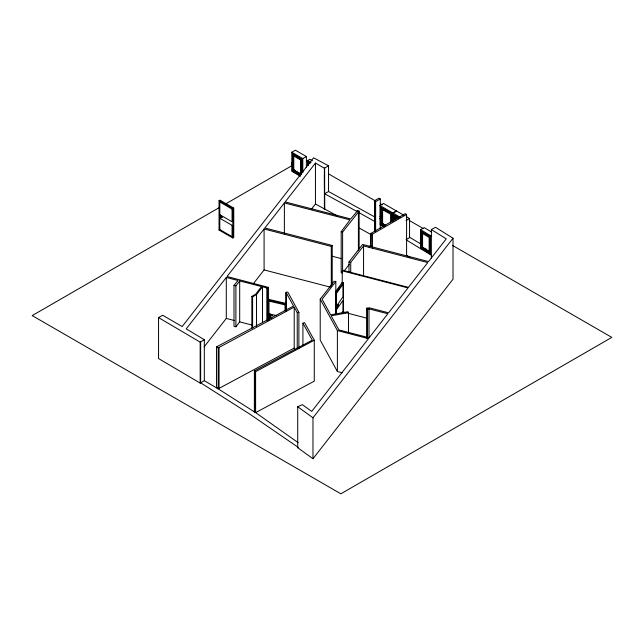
<?xml version="1.0" encoding="UTF-8"?>
<svg xmlns="http://www.w3.org/2000/svg" width="644" height="644" viewBox="0 0 644 644"><rect width="100%" height="100%" fill="white"/><g stroke="black" fill="none" stroke-linecap="round" stroke-linejoin="round"><path stroke-width="0.97" d="M267.976 320.535L267.976 299.975L268.459 299.291L286.524 303.549M269.031 314.135L270.247 314.264L270.15 315.528L269.031 315.262L269.031 314.135L270.247 314.264M269.425 314.586L269.264 315.238L269.425 314.586L269.667 315.198L272.098 315.713L269.747 314.658M269.031 315.262L269.128 313.998M269.031 315.689L270.247 315.818L270.15 317.081L269.031 316.816L269.031 315.689L270.247 315.818M269.031 316.816L269.128 315.552M269.554 316.115L269.49 316.518M271.905 315.302L271.985 315.882L269.128 315.125M272.098 315.294L269.264 314.811M335.427 292.03L342.23 282.402L343.413 282.684L343.413 312.05L342.278 313.66M337.456 290.05L339.09 287.739M343.413 282.684L336.039 293.109L336.039 313.668M338.076 304.878L338.358 305.361L337.247 306.93L336.901 305.594L336.442 307.365L336.442 306.238L343.002 296.86L343.002 284.157L336.45 293.414L336.45 306.125M336.442 307.365L337.174 306.705M338.358 304.942L336.844 306.415L338.011 304.966M336.868 308.299L336.901 307.148L337.142 308.331L336.442 308.919L336.442 307.792L338.092 305.409M337.142 307.204L336.868 307.993L336.442 307.792M337.142 308.331L336.442 308.919M341.908 313.29L343.002 311.744L343.002 300.418L336.45 309.675L336.45 314.401M369.101 247.24L370.276 245.646L371.443 245.936M342.608 273.032L341.183 272.67L341.183 231.711L349.982 219.878L284.382 202.932L264.869 227.968L332.215 245.469L332.215 284.423M342.608 271.035L342.608 232.082L359.135 211.127L359.135 249.075M344.427 270.665L349.289 264.346M298.22 442.694L255.716 412.691L218.187 388.847L204.325 380.693L204.325 339.742L186.221 328.875L226.294 277.459L238.014 280.502L233.997 285.373L233.997 326.323L235.897 326.806L235.897 285.856L239.689 280.929L261.496 286.532L255.773 294.131L251.86 296.393L251.86 328.36M235.897 326.806L239.689 321.879L239.689 280.929M251.86 296.393L252.593 296.82L256.505 294.558L262.519 286.813L267.341 288.118L268.564 287.417L268.564 299.396M342.238 372.771L337.384 371.508L320.213 340.088L320.213 299.138L334.212 281.203L335.822 281.565L322.105 299.251L330.654 314.86L347.969 311.704L348.493 312.654L348.493 332.626M332.215 245.469L331.29 246.427L264.088 228.974L227.034 276.509L268.564 287.417M357.122 211.586L324.64 193.772L328.545 191.518L328.545 165.814L324.383 168.213L315.455 163.061L285.163 201.934L350.747 218.968L357.315 211.047L356.953 210.829L357.653 210.427L359.135 211.127M204.1 346.891L226.294 318.41L226.294 277.459M253.591 283.392L264.088 269.925L264.088 228.974M311.744 208.769L315.455 204.011L315.455 163.061M348.992 271.905L348.992 261.915L362.62 244.43L428.542 261.561L446.236 238.868L431.359 229.538L435.553 227.308L453.014 238.248L453.014 279.206L312.976 458.745L297.713 447.701L297.713 406.75L302.31 404.633L311.712 411.411L368.457 338.631L337.384 330.557L320.213 299.138M342.23 283.811L342.23 270.826L342.656 270.279L408.425 287.369L427.761 262.567L363.57 245.887L350.722 262.366L350.722 272.356M312.976 458.745L312.976 417.795L453.014 238.248M285.662 311.004L285.662 293.02L286.524 291.974L287.997 292.44L298.88 312.34L298.88 348.299M370.711 246.217L371.008 233.345L405.245 213.647L406.589 214.428L406.589 255.378L410.003 257.463M300.265 176.198L291.796 171.304L291.796 152.242L295.354 150.189L306.359 156.54L306.359 167.577M300.684 175.804L292.344 170.99L292.714 153.835L301.883 159.124L301.883 173.083M301.006 174.339L300.547 174.605L293.31 170.427L293.31 155.719L293.769 155.454L293.769 170.169L301.006 174.339L301.006 159.632L296.989 157.313M219.041 200.654L219.942 200.139L233.74 208.101L233.74 237.475L232.838 237.998L219.041 230.029L219.041 200.654L232.838 208.624L233.74 208.101M293.31 155.719L300.547 159.897L301.006 159.632M292.344 154.045L301.883 159.124M291.796 152.242L302.801 158.601L306.359 156.54M219.499 207.465L32.2 315.6L340.869 493.811L611.8 337.392L452.684 245.525M225.601 203.947L291.804 165.725M307.671 165.54L307.671 160.525L309.877 159.253L312.412 160.718M292.344 170.99L300.217 175.112M293.31 170.427L294.324 169.847M308.226 165.315L308.226 162.32L310.263 163.077M219.757 215.024L220.803 215.418L220.803 216.545L220.618 215.523L219.757 215.024L219.757 216.159L222.051 217.229L220.159 215.788C220.216 216.939 220.538 214.991 219.765 215.732L222.051 216.811M219.757 216.159L220.071 215.555M219.757 216.577L220.803 216.964L220.618 218.203L219.757 217.712L219.757 216.577L220.803 216.964M220.119 217.197L220.385 217.205M219.757 217.712L220.803 218.099M221.866 216.77L221.866 217.197L219.942 216.046M219.041 230.029L219.942 229.514M315.455 204.011L337.255 215.869M204.325 380.693L200.171 383.091L158.553 358.547L158.553 317.597L162.618 315.246L182.18 326.548L313.604 157.796L328.545 165.814M374.534 231.719L374.534 200.711L378.938 198.175L380.282 198.948L380.282 205.871M374.905 231.172L375.146 201.065L374.534 200.711M374.905 201.21L375.637 201.628L380.282 198.948M383.285 226.551L379.984 224.651L379.984 205.525L383.502 203.488L403.772 215.193M384.106 226.382L380.717 224.434L380.717 207.432L392.091 213.575L392.091 221.576M384.484 225.481L381.884 223.983L381.884 209.228L382.335 208.962L388.413 212.472M396.35 210.902L392.824 212.939L392.824 221.544M380.717 207.432L392.091 213.575M396.712 211.111L393.186 213.148L393.186 220.795M393.556 220.844L393.556 214.846L399.006 217.567M380.717 224.434L383.623 225.69M381.884 223.983L382.882 223.404M370.711 233.708L372.465 234.126L406.589 214.428M406.026 220.562L409.552 218.525L409.552 237.652L406.026 239.689M200.171 383.091L200.171 342.141L204.325 339.742M217.334 387.366L216.481 387.857L216.481 346.907L293.543 306.045L286.475 293.197L285.662 293.02M216.481 346.907L218.187 347.897L294.211 307.124L297.238 312.646L297.238 348.597M294.211 307.124L294.211 348.074L218.187 388.847L218.187 347.897M420.653 248.713L420.653 229.65L424.316 227.646L431.721 232.17M421.168 231.454L430.458 236.694L430.079 253.841L421.168 248.399L421.168 231.454L430.103 236.895L430.103 252.995M422.11 233.144L429.146 237.443L429.146 252.15L422.11 247.859L422.11 233.144L422.866 232.734M430.458 236.694L430.079 253.841M421.168 248.399L426.409 251.16M422.11 247.859L422.866 247.449L429.113 251.265M254.372 411.91L254.372 370.96L255.604 371.677L314.272 340.209L304.532 322.62L302.922 323.199L302.922 345.176M254.372 370.96L312.276 340.137L302.922 323.199M297.713 447.701L298.301 447.435M367.249 338.269L367.249 309.305L369.004 308.887L387.849 313.757L369.133 337.762L338.889 329.905L331.177 315.81L348.493 312.654M297.238 312.646L298.88 312.34M366.806 338.1L366.806 308.13L369.342 307.816L388.582 312.815L407.998 287.916L342.23 270.826M342.825 311.913L343.413 312.05M267.976 299.975L286.041 304.234L286.041 311.084M276.534 315.592L268.991 313.813L268.991 301.102L285.034 304.886L285.034 310.746M269.128 316.679L270.247 316.945M271.816 318.031L268.991 317.363L268.991 320.197M341.183 231.711L342.608 232.082M233.997 285.373L235.897 285.856M239.689 321.879L252.013 325.051M331.652 256.095L341.304 258.59M348.992 261.915L350.722 262.366M264.088 269.925L330.332 287.135M343.196 312.026L346.102 312.783M348.034 313.282L367.378 318.313M226.294 318.41L234.408 320.519M328.545 191.518L374.075 216.585M380.008 216.448L380.475 216.722M420.274 240.365L420.717 240.631M359.553 212.947L374.108 221.133M359.553 228.193L370.888 234.561M406.251 216.617L409.552 218.525M307.671 160.525L311.06 162.481M306.608 161.193L308.347 162.199M328.343 173.743L375.299 200.848M380.515 203.858L382.254 204.864M409.206 220.425L423.124 228.459M308.226 162.32L309.893 163.286M379.984 205.525L400.254 217.229M393.556 214.846L398.636 217.777M381.884 209.228L390.562 214.235L390.562 222.108M398.193 218.646L394.724 216.634L394.724 219.588M291.458 162.948L291.965 163.238M294.05 170.008L301.279 174.186M385.209 225.062L382.608 223.565L382.608 208.801M385.804 225.722L382.335 223.718L382.335 208.962M383.727 226.68L380.282 224.651L380.282 228.459M158.553 317.597L200.171 342.141M409.536 237.209L420.629 243.883M420.653 229.65L431.351 236.179M424.71 248.246L426.272 249.196M429.612 251.893L422.585 247.602L422.585 232.895M428.027 252.15L430.458 253.631M406.589 240.123L431.359 255.241M297.512 446.872L249.888 414.189L200.646 382.818L200.646 341.867M297.713 406.75L312.976 417.795M294.211 348.074L295.073 349.652M366.806 308.13L367.249 309.305M374.534 207.851L374.728 231.623M324.383 175.353L324.657 209.026L324.64 168.068M431.359 229.538L431.359 258.099M395.722 217.044L395.722 219.998M395.448 216.215L395.448 220.151M395.175 216.376L395.175 220.312M391.721 213.784L391.721 221.786M375.637 201.628L375.637 231.599M372.465 234.126L372.465 248.109M371.008 233.345L371.008 245.863M369.004 308.887L369.004 337.85M363.57 245.887L363.57 275.849M358.402 211.546L358.402 250.5M337.384 330.557L337.384 371.508M337.142 305.65L337.247 306.93M336.788 307.84L336.707 308.259M336.683 307.848L336.683 308.975M335.822 281.565L335.822 314.53M331.29 246.427L331.29 286.387M324.383 168.213L324.383 209.163M314.272 340.209L314.272 381.168L255.604 412.627L255.604 371.677M308.589 162.111L308.589 165.106M302.801 158.601L302.801 172.64M301.513 159.342L301.513 174.291M300.547 159.897L300.547 174.605M286.475 293.197L286.475 310.183M284.382 202.932L284.382 233.901M270.15 314.401L270.15 315.528M270.15 315.954L270.15 317.081M269.747 316.164L269.683 316.566M267.341 288.118L267.341 320.084M266.978 287.908L266.978 320.865M262.519 286.813L262.519 322.773M256.505 294.558L256.505 326.524M254.944 371.298L254.944 412.249M254.783 371.202L254.783 412.152M252.593 296.82L252.593 327.78M232.838 208.624L232.838 237.998M221.842 216.931L221.842 217.358M220.618 217.076L220.618 218.203M219.942 216.473L219.942 217.6M219.049 347.406L219.049 388.356M379.912 218.622L380.475 218.743L379.912 218.622M421.45 239.721L421.748 240.107L421.45 239.721M292.634 162.304L292.94 162.682L292.658 162.264M381.071 215.748L381.473 216.143L381.087 215.708M291.458 165.178L291.965 165.25L291.531 165.106M420.242 242.571L420.749 242.619L420.242 242.571M233.16 216.666L233.667 216.545L233.192 216.626M233.16 219.491L233.667 219.371L233.192 219.451M233.16 226.551L233.667 226.43L233.192 226.511M233.16 229.377L233.659 229.224L233.16 229.377M232.065 209.067L219.813 201.991L219.813 214.702L232.065 221.778L232.065 209.067M232.065 225.328L219.813 218.252L219.813 229.586L232.065 236.662L232.065 225.328"/></g></svg>
